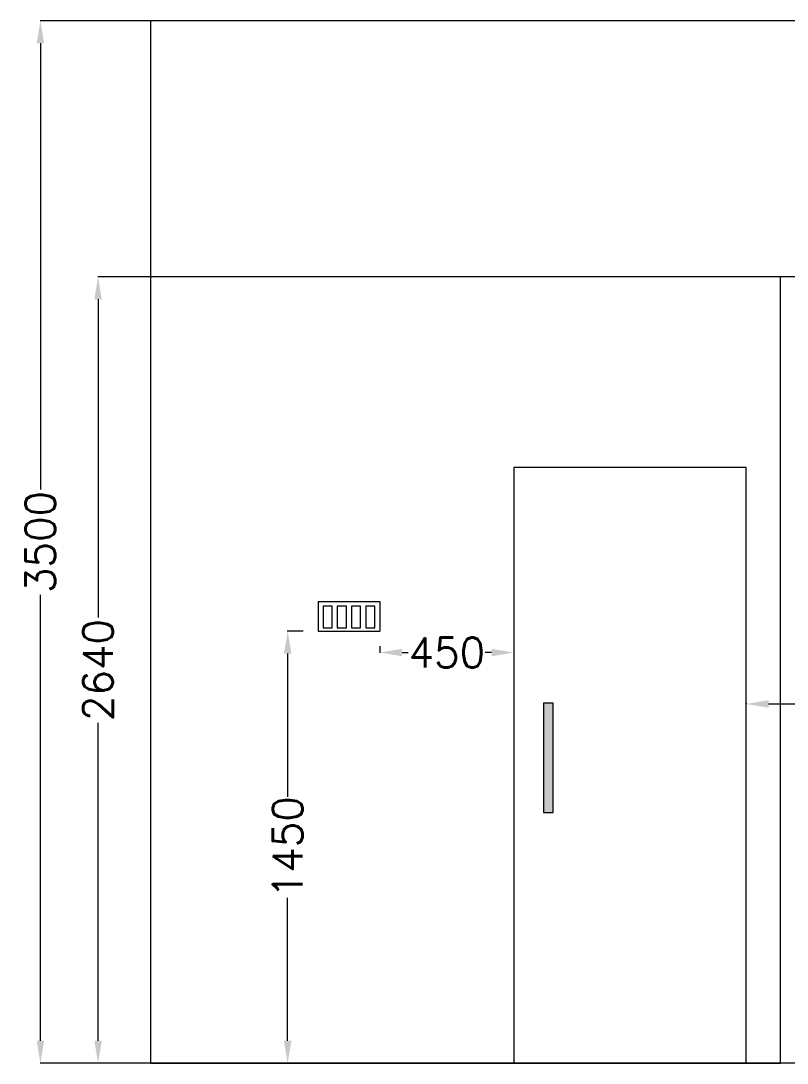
# Model space of a CAD drawing. Extents: x 3552052 to 4102982, y -707811 to -630695.
# Drawn here: x 3660210 to 3662781, y -700186 to -696686 of the extents above; entities that cross this region are included whole.
import ezdxf

# ---------------------------------------------------------------- set-up
doc = ezdxf.new("R2010")
doc.units = 0
doc.header["$LTSCALE"] = 6
doc.header["$MEASUREMENT"] = 0
doc.layers.get('0').update_dxf_attribs({"linetype": 'CONTINUOUS', "lineweight": 0})
doc.layers.get('Defpoints').update_dxf_attribs({"linetype": 'CONTINUOUS', "lineweight": 0})
for name, color, linetype, lineweight in [('ELE-4M RAW P.SB', 40, 'CONTINUOUS', 0), ('ELE-4M UPS P.SB', 3, 'CONTINUOUS', 0), ('EQP', 6, 'CONTINUOUS', 0), ('MEP_HVAC_RA_DUCT', 1, 'CONTINUOUS', 0)]:
    doc.layers.add(name, color=color, linetype=linetype, lineweight=lineweight)
doc.styles.add('ROMANS', font='romans.shx')
doc.dimstyles.new('AEPL1', dxfattribs={"dimtxt": 100, "dimasz": 75, "dimexe": 1.25, "dimexo": 50, "dimtad": 0, "dimdec": 0, "dimtxsty": 'ROMANS', "dimcen": 2.5, "dimclrd": 7, "dimclre": 7, "dimadec": 0, "dimazin": 0, "dimtfac": 1, "dimtdec": 0, "dimtmove": 0, "dimatfit": 3, "dimfxl": 1, "dimlwd": 0, "dimlwe": 0, "dimarcsym": 0})

# ---------------------------------------------------------------- blocks, each defined once
blk = doc.blocks.new('*D166')
at = {"layer": 'Defpoints', "color": 0, "linetype": 'ByBlock', "transparency": 16777216}
for p in [(3660468.7, -697545.7), (3661174.2, -697545.7), (3661364.5, -700185.7)]:
    blk.add_point(p, dxfattribs=at)
at = {"layer": 'ELE-4M UPS P.SB', "color": 7, "linetype": 'ByBlock', "lineweight": 0, "transparency": 16777216}
for p, q in [((3661124.2, -697545.7), (3660467.4, -697545.7)), ((3660468.7, -697620.7), (3660468.7, -698688.9)), ((3660468.7, -700110.7), (3660468.7, -699042.6)), ((3661314.5, -700185.7), (3660467.4, -700185.7))]:
    blk.add_line(p, q, dxfattribs=at)
at = {"layer": 'ELE-4M UPS P.SB', "color": 7, "linetype": 'ByBlock', "transparency": 16777216}
for points in [[(3660456.2, -697620.7), (3660481.2, -697620.7), (3660468.7, -697545.7)], [(3660456.2, -700110.7), (3660481.2, -700110.7), (3660468.7, -700185.7)]]:
    blk.add_solid(points, dxfattribs=at)
at = {"layer": 'ELE-4M UPS P.SB', "color": 0, "linetype": 'ByBlock', "transparency": 16777216, "insert": (3660468.7, -698865.7), "char_height": 100, "attachment_point": 5, "rotation": 90, "style": 'ROMANS'}
blk.add_mtext('2640', dxfattribs=at)
blk = doc.blocks.new('*D167')
at = {"layer": 'Defpoints', "color": 0, "linetype": 'ByBlock', "transparency": 16777216}
for p in [(3660275.2, -696685.7), (3660798.5, -696685.7), (3660798.5, -700185.7)]:
    blk.add_point(p, dxfattribs=at)
at = {"layer": 'ELE-4M UPS P.SB', "color": 7, "linetype": 'ByBlock', "lineweight": 0, "transparency": 16777216}
for p, q in [((3660748.5, -696685.7), (3660273.9, -696685.7)), ((3660275.2, -696760.7), (3660275.2, -698258.9)), ((3660275.2, -700110.7), (3660275.2, -698612.6)), ((3660748.5, -700185.7), (3660273.9, -700185.7))]:
    blk.add_line(p, q, dxfattribs=at)
at = {"layer": 'ELE-4M UPS P.SB', "color": 7, "linetype": 'ByBlock', "transparency": 16777216}
for points in [[(3660262.7, -696760.7), (3660287.7, -696760.7), (3660275.2, -696685.7)], [(3660262.7, -700110.7), (3660287.7, -700110.7), (3660275.2, -700185.7)]]:
    blk.add_solid(points, dxfattribs=at)
at = {"layer": 'ELE-4M UPS P.SB', "color": 0, "linetype": 'ByBlock', "transparency": 16777216, "insert": (3660275.2, -698435.7), "char_height": 100, "attachment_point": 5, "rotation": 90, "style": 'ROMANS'}
blk.add_mtext('3500', dxfattribs=at)
blk = doc.blocks.new('SDFF')
at = {"layer": 'ELE-4M RAW P.SB'}
for p, q in [((0, -100), (0, 0)), ((207.1, 0, 0), (0, 0)), ((207.1, -100, 0), (207.1, 0, 0)), ((207.1, -100, 0), (0, -100))]:
    blk.add_line(p, q, dxfattribs=at)
at = {"layer": 'ELE-4M RAW P.SB', "color": 3, "linetype": 'ByBlock'}
blk.add_lwpolyline([(47.2, -84.5), (47.2, -11.2), (16.7, -11.2), (16.7, -84.5)], close=True, dxfattribs=at)
at = {"layer": 'ELE-4M RAW P.SB', "linetype": 'ByBlock'}
for points in [[(94.9, -84.5), (94.9, -11.2), (64.4, -11.2), (64.4, -84.5)], [(142.6, -84.5), (142.6, -11.2), (112.1, -11.2), (112.1, -84.5)], [(190.3, -84.5), (190.3, -11.2), (159.8, -11.2), (159.8, -84.5)]]:
    blk.add_lwpolyline(points, close=True, dxfattribs=at)
blk = doc.blocks.new('*D175')
at = {"layer": 'Defpoints', "color": 0, "linetype": 'ByBlock', "transparency": 16777216}
for p in [(3662644.2, -698925.7), (3664034.2, -698925.7), (3662644.2, -698979.6)]:
    blk.add_point(p, dxfattribs=at)
at = {"layer": 'ELE-4M UPS P.SB', "color": 7, "linetype": 'ByBlock', "lineweight": 0, "transparency": 16777216}
for p, q in [((3662644.2, -698975.7), (3662644.2, -698980.8)), ((3662719.2, -698979.6), (3663169.5, -698979.6)), ((3663959.2, -698979.6), (3663508.9, -698979.6)), ((3664034.2, -698975.7), (3664034.2, -698980.8))]:
    blk.add_line(p, q, dxfattribs=at)
at = {"layer": 'ELE-4M UPS P.SB', "color": 7, "linetype": 'ByBlock', "transparency": 16777216}
for points in [[(3662719.2, -698967.1), (3662719.2, -698992.1), (3662644.2, -698979.6)], [(3663959.2, -698967.1), (3663959.2, -698992.1), (3664034.2, -698979.6)]]:
    blk.add_solid(points, dxfattribs=at)
at = {"layer": 'ELE-4M UPS P.SB', "color": 0, "linetype": 'ByBlock', "transparency": 16777216, "insert": (3663339.2, -698979.6), "char_height": 100, "attachment_point": 5, "style": 'ROMANS'}
blk.add_mtext('1390', dxfattribs=at)
blk = doc.blocks.new('*D176')
at = {"layer": 'Defpoints', "color": 0, "linetype": 'ByBlock', "transparency": 16777216}
for p in [(3661414.2, -698735.7), (3661864.2, -698735.7), (3661864.2, -698806.9)]:
    blk.add_point(p, dxfattribs=at)
at = {"layer": 'ELE-4M UPS P.SB', "color": 7, "linetype": 'ByBlock', "lineweight": 0, "transparency": 16777216}
for p, q in [((3661414.2, -698785.7), (3661414.2, -698808.1)), ((3661489.2, -698806.9), (3661510, -698806.9)), ((3661789.2, -698806.9), (3661768.4, -698806.9)), ((3661864.2, -698785.7), (3661864.2, -698808.1))]:
    blk.add_line(p, q, dxfattribs=at)
at = {"layer": 'ELE-4M UPS P.SB', "color": 7, "linetype": 'ByBlock', "transparency": 16777216}
for points in [[(3661489.2, -698794.4), (3661489.2, -698819.4), (3661414.2, -698806.9)], [(3661789.2, -698794.4), (3661789.2, -698819.4), (3661864.2, -698806.9)]]:
    blk.add_solid(points, dxfattribs=at)
at = {"layer": 'ELE-4M UPS P.SB', "color": 0, "linetype": 'ByBlock', "transparency": 16777216, "insert": (3661639.2, -698806.9), "char_height": 100, "attachment_point": 5, "style": 'ROMANS'}
blk.add_mtext('450', dxfattribs=at)
blk = doc.blocks.new('*D177')
at = {"layer": 'Defpoints', "color": 0, "linetype": 'ByBlock', "transparency": 16777216}
for p in [(3661105, -698735.7), (3661207.1, -698735.7, 0), (3661163.2, -700185.7)]:
    blk.add_point(p, dxfattribs=at)
at = {"layer": 'ELE-4M UPS P.SB', "color": 7, "linetype": 'ByBlock', "lineweight": 0, "transparency": 16777216}
for p, q in [((3661157.1, -698735.7), (3661103.8, -698735.7)), ((3661105, -698810.7), (3661105, -699291.1)), ((3661105, -700110.7), (3661105, -699630.4)), ((3661113.2, -700185.7), (3661103.8, -700185.7))]:
    blk.add_line(p, q, dxfattribs=at)
at = {"layer": 'ELE-4M UPS P.SB', "color": 7, "linetype": 'ByBlock', "transparency": 16777216}
for points in [[(3661092.5, -698810.7), (3661117.5, -698810.7), (3661105, -698735.7)], [(3661092.5, -700110.7), (3661117.5, -700110.7), (3661105, -700185.7)]]:
    blk.add_solid(points, dxfattribs=at)
at = {"layer": 'ELE-4M UPS P.SB', "color": 0, "linetype": 'ByBlock', "transparency": 16777216, "insert": (3661105, -699460.7), "char_height": 100, "attachment_point": 5, "rotation": 90, "style": 'ROMANS'}
blk.add_mtext('1450', dxfattribs=at)

msp = doc.modelspace()

# ---------------------------------------------------------------- hatches: boundary and pattern name
at = {"linetype": 'Continuous', "ltscale": 0.1}
h = msp.add_hatch(color=254, dxfattribs=at)
h.dxf.hatch_style = 1
h.paths.add_polyline_path([(3661963.8, -699344.3), (3661996.5, -699344.3), (3661996.5, -698976.8), (3661963.8, -698976.8)])

# ---------------------------------------------------------------- linework, layer by layer
at = {"color": 5, "linetype": 'Continuous', "ltscale": 0.1}
msp.add_lwpolyline([(3661963.8, -699344.3), (3661996.5, -699344.3), (3661996.5, -698976.8), (3661963.8, -698976.8)], close=True, dxfattribs=at)
at = {"layer": 'EQP', "linetype": 'ByBlock'}
msp.add_line((3660644.2, -700185.7), (3662759.2, -700185.7), dxfattribs=at)
at = {"layer": 'MEP_HVAC_RA_DUCT', "color": 8, "linetype": 'ByBlock'}
for p, q in [((3660644.2, -696685.7), (3660644.2, -700185.7)), ((3662759.2, -700185.7), (3662759.2, -697545.7))]:
    msp.add_line(p, q, dxfattribs=at)
for points in [[(3667204.2, -696685.7), (3660644.2, -696685.7)], [(3667204.2, -697545.7), (3660644.2, -697545.7)], [(3667204.2, -700185.7), (3660644.2, -700185.7)]]:
    msp.add_lwpolyline(points, dxfattribs=at)
at = {"layer": 'MEP_HVAC_RA_DUCT', "color": 5, "linetype": 'ByBlock'}
msp.add_lwpolyline([(3661864.2, -700185.7), (3662644.2, -700185.7), (3662644.2, -698185.7), (3661864.2, -698185.7)], close=True, dxfattribs=at)

# ---------------------------------------------------------------- block references
at = {"layer": 'ELE-4M RAW P.SB', "color": 0, "linetype": 'ByBlock', "rotation": 180}
msp.add_blockref('SDFF', (3661414.2, -698735.7), dxfattribs=at)

# ---------------------------------------------------------------- dimensions: what is measured, and where the dimension line sits
at = {"layer": 'ELE-4M UPS P.SB', "color": 0, "linetype": 'ByBlock'}
for base, p1, p2, picture, middle in [((3660275.2, -696685.7), (3660798.5, -700185.7), (3660798.5, -696685.7), '*D167', (3660275.2, -698435.7)), ((3660468.7, -697545.7), (3661364.5, -700185.7), (3661174.2, -697545.7), '*D166', (3660468.7, -698865.7)), ((3661105, -698735.7), (3661163.2, -700185.7), (3661207.1, -698735.7, 0), '*D177', (3661105, -699460.7))]:
    dim = msp.add_linear_dim(base=base, p1=p1, p2=p2, angle=90, dimstyle='AEPL1', dxfattribs=at)
    dim.commit()
    dim.dimension.update_dxf_attribs({"geometry": picture, "text_midpoint": middle})
for base, p1, p2, picture, middle in [((3661864.2, -698806.9), (3661414.2, -698735.7), (3661864.2, -698735.7), '*D176', (3661639.2, -698806.9)), ((3662644.2, -698979.6), (3664034.2, -698925.7), (3662644.2, -698925.7), '*D175', (3663339.2, -698979.6))]:
    dim = msp.add_linear_dim(base=base, p1=p1, p2=p2, dimstyle='AEPL1', dxfattribs=at)
    dim.commit()
    dim.dimension.update_dxf_attribs({"geometry": picture, "text_midpoint": middle})

doc.saveas('drawing.dxf')
